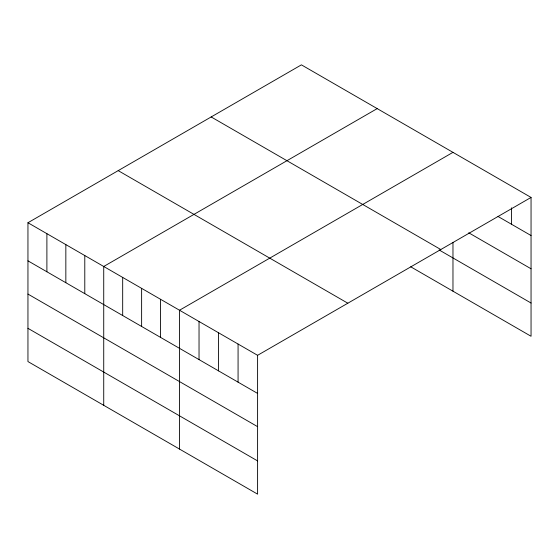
<?xml version="1.0" encoding="UTF-8"?>
<svg xmlns="http://www.w3.org/2000/svg" width="559" height="559" viewBox="0 0 559 559"><rect width="100%" height="100%" fill="white"/><g stroke="black" fill="none" stroke-linecap="round" stroke-linejoin="round"><path stroke-width="0.84" d="M531.05 197.432L257.594 355.314L257.594 494.149L27.95 361.568L27.95 222.734L301.406 64.851L531.05 197.432L531.05 336.266L410.711 266.79M377.192 108.607L103.729 266.482L103.729 405.317M452.972 152.355L179.516 310.238L179.516 449.073M498.02 216.466L531.05 235.535M468.735 232.803L531.05 268.781M211.169 116.95L440.806 249.538M439.129 249.957L531.05 303.027M118.194 170.628L347.831 303.216M27.95 222.734L257.594 355.314M27.95 260.836L257.594 393.417M27.95 294.076L257.594 426.657M27.95 328.322L257.594 460.909M511.527 207.815L511.527 224.271M452.972 242.536L452.972 291.19M238.071 344.044L238.071 382.146M218.555 332.773L218.555 370.876M199.032 321.502L199.032 359.612M160.566 299.296L160.566 337.398M141.623 288.36L141.623 326.463M122.68 277.418L122.68 315.528M84.786 255.547L84.786 293.65M65.843 244.604L65.843 282.707M46.893 233.669L46.893 271.772"/></g></svg>
